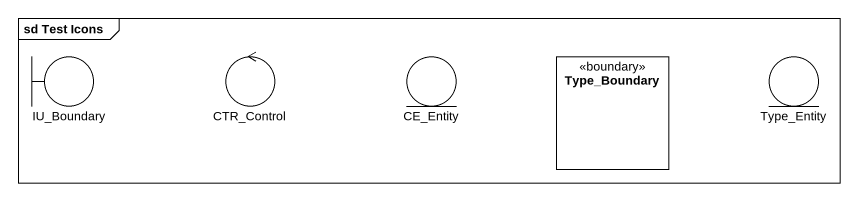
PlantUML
@startuml
mainframe sd Test Icons
boundary IU_Boundary
control CTR_Control
entity CE_Entity
rectangle Type_Boundary <<boundary>>
entity Type_Entity
@enduml
